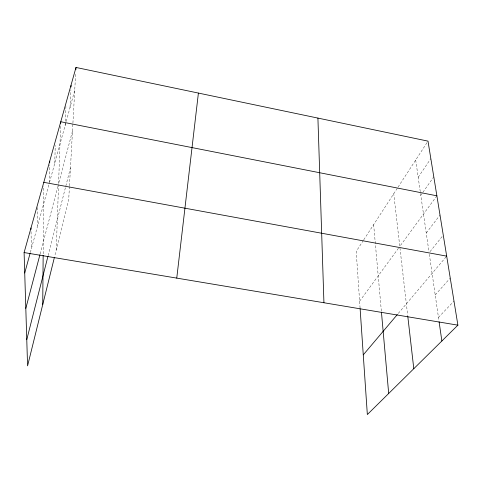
<?xml version="1.0" encoding="UTF-8"?>
<svg xmlns="http://www.w3.org/2000/svg" width="482" height="482" viewBox="0 0 482 482"><rect width="100%" height="100%" fill="white"/><g stroke="black" fill="none" stroke-linecap="round" stroke-linejoin="round"><path stroke-width="0.36" stroke-dasharray="2.41 1.81" d="M43.169 253.833L43.754 186.082M49.327 182.467L49.652 164.844M54.761 163.284L55.249 145.456M56.249 249.935L58.557 184.57M60.611 126.248L58.581 183.841L72.493 130.965M65.112 125.489L65.92 106.474M70.023 107.546L70.896 89.887M69.432 186.528L68.715 199.518L54.623 256.514M69.468 185.823L72.89 123.772M72.927 123.049L75.704 72.625M48.14 255.593L70.462 167.802M40.12 253.99L58.015 185.986M30.36 252.423L48.917 184.642M49.507 182.491L74.728 90.369M363.368 240.404L356.21 251.399L360.072 307.986M363.753 239.807L397.644 187.751M398.036 187.149L427.992 141.13M418.189 177.31L430.83 158.602M420.792 195.306L422.473 192.921M422.889 192.324L433.788 176.81M359.608 301.232L399.337 247.031M436.879 195.812L399.777 246.429L393.74 193.746M426.251 233.017L440.006 215.056M430.022 251.646L442.356 236.282M398.289 313.414L446.681 256.135M435.204 294.936L450.248 278.09M438.463 317.445L453.984 301.075M415.689 160.024L429.004 252.05M429.323 254.255L438.994 321.126M399.946 247.899L407.718 315.698M373.646 224.612L381.383 311.408M31.059 231.685L31.33 248.875M37.56 207.513L37.614 225.925"/><path stroke-width="0.72" d="M42.735 304.582L43.157 255.34M49.694 162.639L49.718 161.169M60.72 123.247L60.768 121.747L436.879 195.812M71.041 86.941L71.113 85.471M75.867 69.667L75.993 67.45L427.992 141.13L457.9 325.169L367.344 414.55L360.12 308.733M176.755 278.114L198.403 93.074M54.442 257.243L27.576 365.892L24.1 252.562L75.993 67.45M26.769 339.623L47.953 256.316M25.811 308.378L39.94 254.689M24.727 272.993L30.161 253.134M363.271 354.86L397.319 314.559M24.1 252.562L457.9 325.169M43.784 182.335L446.681 256.135M439.102 321.862L441.867 340.991M407.802 316.439L413.797 368.7M381.443 312.143L388.691 393.481M317.915 118.09L323.934 302.744M30.999 227.944L31.023 229.438"/></g></svg>
